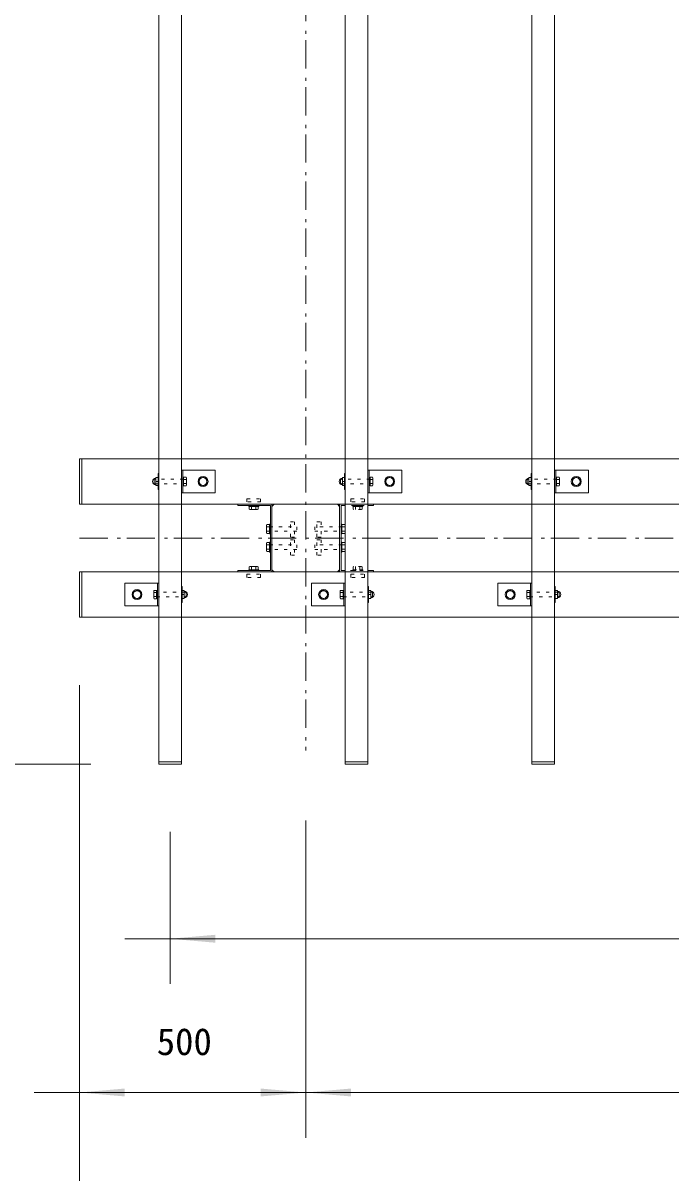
# Model space of a CAD drawing. Units: millimetres, scale not verified. Extents: x -9750 to 9750, y -6875 to 6875.
# Drawn here: x -7756 to -6323, y -4159 to -1616 of the extents above; entities that cross this region are included whole.
import ezdxf
from ezdxf.enums import TextEntityAlignment as Align

# ---------------------------------------------------------------- set-up
doc = ezdxf.new("R2010")
doc.units = ezdxf.units.MM
doc.header["$LTSCALE"] = 50
doc.linetypes.add('USER5', pattern=[0.416565, 0.138855, -0.27771])
doc.linetypes.add('USER6', pattern=[2.083282, 1.25, -0.416565, 0.138855, -0.277863])
doc.layers.add('0-1_IMPORTED', color=30, linetype='Continuous', lineweight=18)
doc.styles.add('ＭＳ ゴシック', font='')
doc.styles.get('ＭＳ ゴシック').set_extended_font_data('MS Gothic')

msp = doc.modelspace()

# ---------------------------------------------------------------- linework, layer by layer
at = {"layer": '0-1_IMPORTED', "color": 1, "linetype": 'USER6'}
for p, q in [((-7130.72, 5325.11), (-7130.72, -3224.89)), ((-7630.72, -2754.89), (7744.39, -2754.89))]:
    msp.add_line(p, q, dxfattribs=at)
at = {"layer": '0-1_IMPORTED'}
for p, q in [((-7625.72, -2579.89), (-7625.72, -2679.89)), ((-7402.72, -2604.89), (-7402.72, -2654.89)), ((-6990.22, -2604.89), (-6990.22, -2654.89)), ((-6577.72, -2604.89), (-6577.72, -2654.89)), ((-7462.22, -2622.74), (-7462.22, -2637.04)), ((-7461.5, -2629.89), (-7457.93, -2629.89)), ((-7395.32, -2625.27), (-7401.12, -2625.27)), ((-7401.12, -2634.51), (-7395.32, -2634.51)), ((-7049.72, -2622.74), (-7049.72, -2637.04)), ((-7049, -2629.89), (-7045.43, -2629.89)), ((-6982.82, -2625.27), (-6988.62, -2625.27)), ((-6988.62, -2634.51), (-6982.82, -2634.51)), ((-6637.22, -2622.74), (-6637.22, -2637.04)), ((-6636.5, -2629.89), (-6632.93, -2629.89)), ((-6570.32, -2625.27), (-6576.12, -2625.27)), ((-6576.12, -2634.51), (-6570.32, -2634.51)), ((-7250.59, -2691.89), (-7250.59, -2684.89)), ((-7240.84, -2691.89), (-7240.84, -2684.89)), ((-7217.72, -2730.01), (-7210.72, -2730.01)), ((-7217.72, -2739.77), (-7210.72, -2739.77)), ((-7043.72, -2730.01), (-7050.72, -2730.01)), ((-7043.72, -2739.77), (-7050.72, -2739.77)), ((-7217.72, -2770.01), (-7210.72, -2770.01)), ((-7043.72, -2770.01), (-7050.72, -2770.01)), ((-7217.72, -2779.77), (-7210.72, -2779.77)), ((-7043.72, -2779.77), (-7050.72, -2779.77)), ((-7250.59, -2817.89), (-7250.59, -2824.89)), ((-7240.84, -2817.89), (-7240.84, -2824.89)), ((-7625.72, -2829.89), (-7625.72, -2929.89)), ((-7458.72, -2904.89), (-7458.72, -2854.89)), ((-7399.22, -2887.04), (-7399.22, -2872.74)), ((-7046.22, -2904.89), (-7046.22, -2854.89)), ((-6986.72, -2887.04), (-6986.72, -2872.74)), ((-6633.72, -2904.89), (-6633.72, -2854.89)), ((-6574.22, -2887.04), (-6574.22, -2872.74)), ((-7460.32, -2875.27), (-7466.11, -2875.27)), ((-7466.11, -2884.51), (-7460.32, -2884.51)), ((-7399.93, -2879.89), (-7403.5, -2879.89)), ((-7047.82, -2875.27), (-7053.61, -2875.27)), ((-7053.61, -2884.51), (-7047.82, -2884.51)), ((-6987.43, -2879.89), (-6991, -2879.89)), ((-6635.32, -2875.27), (-6641.11, -2875.27)), ((-6641.11, -2884.51), (-6635.32, -2884.51)), ((-6574.93, -2879.89), (-6578.5, -2879.89)), ((-7455.72, -3249.89), (-7405.72, -3249.89)), ((-7043.22, -3249.89), (-6993.22, -3249.89)), ((-6630.72, -3249.89), (-6580.72, -3249.89))]:
    msp.add_line(p, q, dxfattribs=at)
at = {"layer": '0-1_IMPORTED', "linetype": 'USER5'}
for p, q in [((-7020.59, -2691.89), (-7020.59, -2684.89)), ((-7010.84, -2691.89), (-7010.84, -2684.89)), ((-7020.59, -2817.89), (-7020.59, -2824.89)), ((-7010.84, -2817.89), (-7010.84, -2824.89))]:
    msp.add_line(p, q, dxfattribs=at)
at = {"layer": '0-1_IMPORTED', "color": 1}
for p, q in [((-7630.72, -3079.89), (-7630.72, -4081)), ((-7630.72, -3079.89), (-7630.72, -4471)), ((-7605.72, -3254.89), (-8535.61, -3254.89)), ((-7605.72, -3254.89), (-8165.61, -3254.89)), ((-7130.72, -3379.89), (-7130.72, -4081)), ((-7130.72, -3379.89), (-7130.72, -4081)), ((-7430.72, -3404.89), (-7430.72, -3741)), ((-7530.72, -3641), (-7430.72, -3641)), ((-7430.72, -3641), (-830.72, -3641)), ((-7730.72, -3981), (-7630.72, -3981)), ((-7630.72, -3981), (-7130.72, -3981)), ((-7230.72, -3981), (-7130.72, -3981)), ((-7130.72, -3981), (-7030.72, -3981)), ((-7130.72, -3981), (-1130.72, -3981))]:
    msp.add_line(p, q, dxfattribs=at)
at = {"layer": '0-1_IMPORTED'}
for points in [[(-7455.72, 745.11), (-7405.72, 745.11), (-7405.72, -3254.89), (-7455.72, -3254.89)], [(-7043.22, 745.11), (-6993.22, 745.11), (-6993.22, -3254.89), (-7043.22, -3254.89)], [(-6630.72, 745.11), (-6580.72, 745.11), (-6580.72, -3254.89), (-6630.72, -3254.89)], [(-7455.72, -2647.39), (-7457.22, -2647.39), (-7457.22, -2612.39), (-7455.72, -2612.39)], [(-7405.72, -2604.89), (-7330.72, -2604.89), (-7330.72, -2654.89), (-7405.72, -2654.89)], [(-7043.22, -2647.39), (-7044.72, -2647.39), (-7044.72, -2612.39), (-7043.22, -2612.39)], [(-6993.22, -2604.89), (-6918.22, -2604.89), (-6918.22, -2654.89), (-6993.22, -2654.89)], [(-6630.72, -2647.39), (-6632.22, -2647.39), (-6632.22, -2612.39), (-6630.72, -2612.39)], [(-6580.72, -2604.89), (-6505.72, -2604.89), (-6505.72, -2654.89), (-6580.72, -2654.89)], [(-7462.22, -2620.89), (-7457.22, -2620.89), (-7457.22, -2638.89), (-7462.22, -2638.89)], [(-7402.72, -2638.89), (-7401.12, -2638.89), (-7401.12, -2620.89), (-7402.72, -2620.89)], [(-7401.12, -2620.65), (-7395.32, -2620.65), (-7394.61, -2621.89), (-7394.61, -2637.89), (-7395.32, -2639.13), (-7401.12, -2639.13)], [(-7349.22, -2625.01), (-7357.72, -2620.09), (-7366.22, -2625.01), (-7366.22, -2634.77), (-7357.72, -2639.69), (-7349.22, -2634.77)], [(-7049.72, -2620.89), (-7044.72, -2620.89), (-7044.72, -2638.89), (-7049.72, -2638.89)], [(-6990.22, -2638.89), (-6988.62, -2638.89), (-6988.62, -2620.89), (-6990.22, -2620.89)], [(-6988.62, -2620.65), (-6982.82, -2620.65), (-6982.11, -2621.89), (-6982.11, -2637.89), (-6982.82, -2639.13), (-6988.62, -2639.13)], [(-6936.72, -2625.01), (-6945.22, -2620.09), (-6953.72, -2625.01), (-6953.72, -2634.77), (-6945.22, -2639.69), (-6936.72, -2634.77)], [(-6637.22, -2620.89), (-6632.22, -2620.89), (-6632.22, -2638.89), (-6637.22, -2638.89)], [(-6577.72, -2638.89), (-6576.12, -2638.89), (-6576.12, -2620.89), (-6577.72, -2620.89)], [(-6576.12, -2620.65), (-6570.32, -2620.65), (-6569.61, -2621.89), (-6569.61, -2637.89), (-6570.32, -2639.13), (-6576.12, -2639.13)], [(-6524.22, -2625.01), (-6532.72, -2620.09), (-6541.22, -2625.01), (-6541.22, -2634.77), (-6532.72, -2639.69), (-6524.22, -2634.77)], [(-7280.72, -2682.89), (-7208.72, -2682.89), (-7208.72, -2826.89), (-7280.72, -2826.89), (-7280.72, -2829.89), (-7205.72, -2829.89), (-7205.72, -2679.89), (-7280.72, -2679.89)], [(-7234.72, -2684.89), (-7234.72, -2682.89), (-7256.72, -2682.89), (-7256.72, -2684.89)], [(-7237.22, -2691.89), (-7235.92, -2691.14), (-7235.92, -2684.89), (-7255.52, -2684.89), (-7255.52, -2691.14), (-7254.22, -2691.89)], [(-7055.72, -2684.89), (-7060.72, -2679.89), (-7200.72, -2679.89), (-7205.72, -2684.89), (-7205.72, -2824.89), (-7200.72, -2829.89), (-7060.72, -2829.89), (-7055.72, -2824.89)], [(-7026.72, -2684.89), (-7026.72, -2682.89), (-7004.72, -2682.89), (-7004.72, -2684.89)], [(-7217.72, -2726.39), (-7216.97, -2725.09), (-7210.72, -2725.09), (-7210.72, -2744.69), (-7216.97, -2744.69), (-7217.72, -2743.39)], [(-7210.72, -2723.89), (-7208.72, -2723.89), (-7208.72, -2745.89), (-7210.72, -2745.89)], [(-7050.72, -2723.89), (-7052.72, -2723.89), (-7052.72, -2745.89), (-7050.72, -2745.89)], [(-7043.72, -2726.39), (-7044.47, -2725.09), (-7050.72, -2725.09), (-7050.72, -2744.69), (-7044.47, -2744.69), (-7043.72, -2743.39)], [(-7217.72, -2766.39), (-7216.97, -2765.09), (-7210.72, -2765.09), (-7210.72, -2784.69), (-7216.97, -2784.69), (-7217.72, -2783.39)], [(-7210.72, -2763.89), (-7208.72, -2763.89), (-7208.72, -2785.89), (-7210.72, -2785.89)], [(-7050.72, -2763.89), (-7052.72, -2763.89), (-7052.72, -2785.89), (-7050.72, -2785.89)], [(-7043.72, -2766.39), (-7044.47, -2765.09), (-7050.72, -2765.09), (-7050.72, -2784.69), (-7044.47, -2784.69), (-7043.72, -2783.39)], [(-7237.22, -2817.89), (-7235.92, -2818.64), (-7235.92, -2824.89), (-7255.52, -2824.89), (-7255.52, -2818.64), (-7254.22, -2817.89)], [(-7234.72, -2824.89), (-7234.72, -2826.89), (-7256.72, -2826.89), (-7256.72, -2824.89)], [(-7455.72, -2904.89), (-7530.72, -2904.89), (-7530.72, -2854.89), (-7455.72, -2854.89)], [(-7512.22, -2884.77), (-7503.72, -2889.69), (-7495.22, -2884.77), (-7495.22, -2875.01), (-7503.72, -2870.09), (-7512.22, -2875.01)], [(-7460.32, -2889.13), (-7466.11, -2889.13), (-7466.83, -2887.89), (-7466.83, -2871.89), (-7466.11, -2870.65), (-7460.32, -2870.65)], [(-7458.72, -2870.89), (-7460.32, -2870.89), (-7460.32, -2888.89), (-7458.72, -2888.89)], [(-7405.72, -2862.39), (-7404.22, -2862.39), (-7404.22, -2897.39), (-7405.72, -2897.39)], [(-7404.22, -2870.89), (-7399.22, -2870.89), (-7399.22, -2888.89), (-7404.22, -2888.89)], [(-7043.22, -2904.89), (-7118.22, -2904.89), (-7118.22, -2854.89), (-7043.22, -2854.89)], [(-7099.72, -2884.77), (-7091.22, -2889.69), (-7082.72, -2884.77), (-7082.72, -2875.01), (-7091.22, -2870.09), (-7099.72, -2875.01)], [(-7047.82, -2889.13), (-7053.61, -2889.13), (-7054.33, -2887.89), (-7054.33, -2871.89), (-7053.61, -2870.65), (-7047.82, -2870.65)], [(-7046.22, -2870.89), (-7047.82, -2870.89), (-7047.82, -2888.89), (-7046.22, -2888.89)], [(-6993.22, -2862.39), (-6991.72, -2862.39), (-6991.72, -2897.39), (-6993.22, -2897.39)], [(-6991.72, -2870.89), (-6986.72, -2870.89), (-6986.72, -2888.89), (-6991.72, -2888.89)], [(-6630.72, -2904.89), (-6705.72, -2904.89), (-6705.72, -2854.89), (-6630.72, -2854.89)], [(-6687.22, -2884.77), (-6678.72, -2889.69), (-6670.22, -2884.77), (-6670.22, -2875.01), (-6678.72, -2870.09), (-6687.22, -2875.01)], [(-6635.32, -2889.13), (-6641.11, -2889.13), (-6641.83, -2887.89), (-6641.83, -2871.89), (-6641.11, -2870.65), (-6635.32, -2870.65)], [(-6633.72, -2870.89), (-6635.32, -2870.89), (-6635.32, -2888.89), (-6633.72, -2888.89)], [(-6580.72, -2862.39), (-6579.22, -2862.39), (-6579.22, -2897.39), (-6580.72, -2897.39)], [(-6579.22, -2870.89), (-6574.22, -2870.89), (-6574.22, -2888.89), (-6579.22, -2888.89)]]:
    msp.add_lwpolyline(points, close=True, dxfattribs=at)
for points in [[(-4125.72, -2579.89), (-630.72, -2579.89), (-630.72, -2679.89), (-7630.72, -2679.89), (-7630.72, -2579.89), (-4135.72, -2579.89)], [(-7043.22, -2682.89), (-7052.72, -2682.89), (-7052.72, -2826.89), (-7043.22, -2826.89)], [(-6980.72, -2679.89), (-6980.72, -2682.89), (-6993.22, -2682.89)], [(-4135.72, -2929.89), (-7630.72, -2929.89), (-7630.72, -2829.89), (-630.72, -2829.89), (-630.72, -2929.89), (-4125.72, -2929.89)], [(-6993.22, -2826.89), (-6980.72, -2826.89), (-6980.72, -2829.89)]]:
    msp.add_lwpolyline(points, dxfattribs=at)
at = {"layer": '0-1_IMPORTED', "linetype": 'USER5'}
for points in [[(-7401.12, -2624.89), (-7464.82, -2624.89), (-7466.12, -2626.19), (-7466.12, -2633.59), (-7464.82, -2634.89), (-7401.12, -2634.89)], [(-6988.62, -2624.89), (-7052.32, -2624.89), (-7053.62, -2626.19), (-7053.62, -2633.59), (-7052.32, -2634.89), (-6988.62, -2634.89)], [(-6576.12, -2624.89), (-6639.82, -2624.89), (-6641.12, -2626.19), (-6641.12, -2633.59), (-6639.82, -2634.89), (-6576.12, -2634.89)], [(-7460.32, -2884.89), (-7396.62, -2884.89), (-7395.32, -2883.59), (-7395.32, -2876.19), (-7396.62, -2874.89), (-7460.32, -2874.89)], [(-7047.82, -2884.89), (-6984.12, -2884.89), (-6982.82, -2883.59), (-6982.82, -2876.19), (-6984.12, -2874.89), (-7047.82, -2874.89)], [(-6635.32, -2884.89), (-6571.62, -2884.89), (-6570.32, -2883.59), (-6570.32, -2876.19), (-6571.62, -2874.89), (-6635.32, -2874.89)]]:
    msp.add_lwpolyline(points, dxfattribs=at)
for points in [[(-7260.72, -2667.89), (-7230.72, -2667.89), (-7230.72, -2674.89), (-7260.72, -2674.89)], [(-7030.72, -2667.89), (-7000.72, -2667.89), (-7000.72, -2674.89), (-7030.72, -2674.89)], [(-6980.72, -2682.89), (-7052.72, -2682.89), (-7052.72, -2826.89), (-6980.72, -2826.89), (-6980.72, -2829.89), (-7055.72, -2829.89), (-7055.72, -2679.89), (-6980.72, -2679.89)], [(-7024.22, -2691.89), (-7025.52, -2691.14), (-7025.52, -2684.89), (-7005.92, -2684.89), (-7005.92, -2691.14), (-7007.22, -2691.89)], [(-7164.59, -2718.89), (-7155.59, -2718.89), (-7155.59, -2752.89), (-7164.59, -2752.89)], [(-7105.84, -2718.89), (-7096.84, -2718.89), (-7096.84, -2752.89), (-7105.84, -2752.89)], [(-7210.72, -2729.89), (-7150.72, -2729.89), (-7150.72, -2739.89), (-7210.72, -2739.89)], [(-7050.72, -2729.89), (-7110.72, -2729.89), (-7110.72, -2739.89), (-7050.72, -2739.89)], [(-7210.72, -2769.89), (-7150.72, -2769.89), (-7150.72, -2779.89), (-7210.72, -2779.89)], [(-7164.59, -2758.89), (-7155.59, -2758.89), (-7155.59, -2792.89), (-7164.59, -2792.89)], [(-7050.72, -2769.89), (-7110.72, -2769.89), (-7110.72, -2779.89), (-7050.72, -2779.89)], [(-7105.84, -2758.89), (-7096.84, -2758.89), (-7096.84, -2792.89), (-7105.84, -2792.89)], [(-7024.22, -2817.89), (-7025.52, -2818.64), (-7025.52, -2824.89), (-7005.92, -2824.89), (-7005.92, -2818.64), (-7007.22, -2817.89)], [(-7260.72, -2834.89), (-7230.72, -2834.89), (-7230.72, -2841.89), (-7260.72, -2841.89)], [(-7030.72, -2834.89), (-7000.72, -2834.89), (-7000.72, -2841.89), (-7030.72, -2841.89)], [(-7026.72, -2824.89), (-7026.72, -2826.89), (-7004.72, -2826.89), (-7004.72, -2824.89)]]:
    msp.add_lwpolyline(points, close=True, dxfattribs=at)
at = {"layer": '0-1_IMPORTED'}
for centre, radius in [((-7357.72, -2629.89), 11), ((-6945.22, -2629.89), 11), ((-6532.72, -2629.89), 11), ((-7357.72, -2629.89), 8.5), ((-6945.22, -2629.89), 8.5), ((-6532.72, -2629.89), 8.5), ((-7503.72, -2879.89), 11), ((-7503.72, -2879.89), 8.5), ((-7091.22, -2879.89), 11), ((-7091.22, -2879.89), 8.5), ((-6678.72, -2879.89), 11), ((-6678.72, -2879.89), 8.5)]:
    msp.add_circle(centre, radius, dxfattribs=at)
for centre, start, end in [((-7462.22, -2629.89), 90, 180), ((-7462.22, -2629.89), 180, 270), ((-7049.72, -2629.89), 90, 180), ((-7049.72, -2629.89), 180, 270), ((-6637.22, -2629.89), 90, 180), ((-6637.22, -2629.89), 180, 270), ((-7399.22, -2879.89), 360, 90), ((-6986.72, -2879.89), 360, 90), ((-6574.22, -2879.89), 360, 90), ((-7399.22, -2879.89), 270, 360), ((-6986.72, -2879.89), 270, 360), ((-6574.22, -2879.89), 270, 360)]:
    msp.add_arc(centre, 7.15, start, end, dxfattribs=at)
at = {"layer": '0-1_IMPORTED', "color": 1}
for points in [[(-7430.72, -3641), (-7330.72, -3632.25), (-7330.72, -3649.75)], [(-7630.72, -3981), (-7530.72, -3972.25), (-7530.72, -3989.75)], [(-7130.72, -3981), (-7230.71, -3989.75), (-7230.71, -3972.25)], [(-7130.72, -3981), (-7030.72, -3972.25), (-7030.72, -3989.75)]]:
    msp.add_solid(points, dxfattribs=at)

# ---------------------------------------------------------------- texts
at = {"layer": '0-1_IMPORTED', "color": 7, "style": 'ＭＳ ゴシック'}
msp.add_text('500', height=59.71, dxfattribs=at).set_placement((-7460.09, -3916.18), align=Align.BOTTOM_LEFT)

doc.saveas('drawing.dxf')
